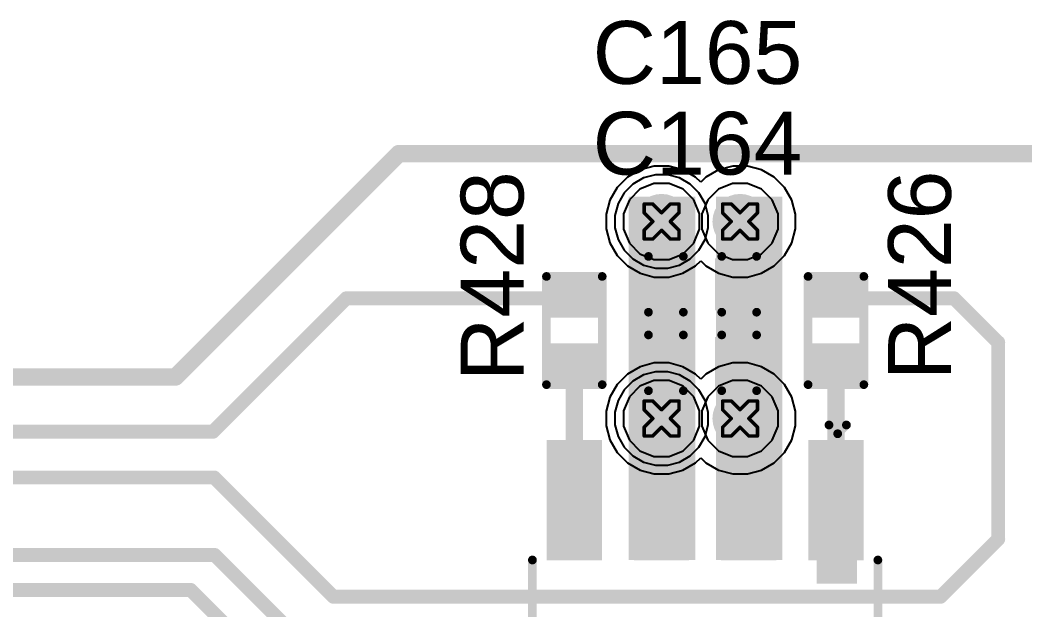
# Model space of a CAD drawing. Header units: inches. Extents: x 0 to 5379, y 0 to 5429.
# Drawn here: x 268.26 to 282.89, y 128.61 to 137.2 of the extents above; entities that cross this region are included whole.
import ezdxf

# ---------------------------------------------------------------- set-up
doc = ezdxf.new("R2010")
doc.units = ezdxf.units.IN
for name, color, linetype in [('Bottom Layer', 5, 'Continuous'), ('Bottom Solder', 6, 'Continuous'), ('Drill Drawing', 1, 'Continuous'), ('GND01', 16, 'Continuous'), ('GND02', 76, 'Continuous'), ('PWR', 156, 'Continuous'), ('SIG 01', 90, 'Continuous'), ('Top Layer', 1, 'Continuous'), ('Top Overlay', 2, 'Continuous'), ('Top Paste', 8, 'Continuous'), ('Top Solder', 216, 'Continuous'), ('Via Holes', 16, 'Continuous')]:
    doc.layers.add(name, color=color, linetype=linetype)
doc.styles.add('Arial', font='', dxfattribs={"height": 0.2})
doc.styles.get('Arial').set_extended_font_data('Arial')

# ---------------------------------------------------------------- blocks, each defined once
blk = doc.blocks.new('SOIC_8_0_154___3_90___W______140')
at = {"layer": 'Top Layer'}
for points in [[(-3.475, 1.605), (-3.475, 2.205), (-1.925, 2.205), (-1.925, 1.605)], [(1.925, 1.605), (1.925, 2.205), (3.475, 2.205), (3.475, 1.605)], [(-3.475, 0.335), (-3.475, 0.935), (-1.925, 0.935), (-1.925, 0.335)], [(1.925, 0.335), (1.925, 0.935), (3.475, 0.935), (3.475, 0.335)], [(-3.475, -0.935), (-3.475, -0.335), (-1.925, -0.335), (-1.925, -0.935)], [(1.925, -0.935), (1.925, -0.335), (3.475, -0.335), (3.475, -0.935)], [(-3.475, -2.205), (-3.475, -1.605), (-1.925, -1.605), (-1.925, -2.205)], [(1.925, -2.205), (1.925, -1.605), (3.475, -1.605), (3.475, -2.205)]]:
    blk.add_hatch(color=1, dxfattribs=at).paths.add_polyline_path(points)
at = {"layer": 'Top Overlay'}
blk.add_hatch(color=2, dxfattribs=at).paths.add_polyline_path([(-1.839, 1.626), (-1.483, 1.626), (-1.483, 2.21), (-1.839, 2.21)])
at = {"layer": 'Top Paste'}
for points in [[(-3.475, 1.605), (-3.475, 2.205), (-1.925, 2.205), (-1.925, 1.605)], [(1.925, 1.605), (1.925, 2.205), (3.475, 2.205), (3.475, 1.605)], [(-3.475, 0.335), (-3.475, 0.935), (-1.925, 0.935), (-1.925, 0.335)], [(1.925, 0.335), (1.925, 0.935), (3.475, 0.935), (3.475, 0.335)], [(-3.475, -0.935), (-3.475, -0.335), (-1.925, -0.335), (-1.925, -0.935)], [(1.925, -0.935), (1.925, -0.335), (3.475, -0.335), (3.475, -0.935)], [(-3.475, -2.205), (-3.475, -1.605), (-1.925, -1.605), (-1.925, -2.205)], [(1.925, -2.205), (1.925, -1.605), (3.475, -1.605), (3.475, -2.205)]]:
    blk.add_hatch(color=8, dxfattribs=at).paths.add_polyline_path(points)
at = {"layer": 'Top Solder'}
for points in [[(-3.577, 1.503), (-3.577, 2.307), (-1.823, 2.307), (-1.823, 1.503)], [(1.823, 1.503), (1.823, 2.307), (3.577, 2.307), (3.577, 1.503)], [(-3.577, 0.233), (-3.577, 1.037), (-1.823, 1.037), (-1.823, 0.233)], [(1.823, 0.233), (1.823, 1.037), (3.577, 1.037), (3.577, 0.233)], [(-3.577, -1.037), (-3.577, -0.233), (-1.823, -0.233), (-1.823, -1.037)], [(1.823, -1.037), (1.823, -0.233), (3.577, -0.233), (3.577, -1.037)], [(-3.577, -2.307), (-3.577, -1.503), (-1.823, -1.503), (-1.823, -2.307)], [(1.823, -2.307), (1.823, -1.503), (3.577, -1.503), (3.577, -2.307)]]:
    blk.add_hatch(color=216, dxfattribs=at).paths.add_polyline_path(points)
at = {"layer": 'Top Overlay'}
for points in [[(1.803, 2.515, 0.127, 0.127, 0), (-1.829, 2.515, 0.127, 0.127, 0)], [(-3.667, 1.93, 0.127, 0.127, 0), (-3.794, 2.057, 0.127, 0.127, 0)], [(-3.794, 1.803, 0.127, 0.127, 0), (-3.794, 2.057, 0.127, 0.127, 0)], [(-3.794, 1.803, 0.127, 0.127, 0), (-3.667, 1.93, 0.127, 0.127, 0)], [(1.803, -2.515, 0.127, 0.127, 0), (-1.829, -2.515, 0.127, 0.127, 0)]]:
    blk.add_lwpolyline(points, format="xyseb", dxfattribs=at)
for points in [[(-1.861, 2.515, 0.0635, 0.0635, 1), (-1.797, 2.515, 0.0635, 0.0635, 1)], [(1.772, 2.515, 0.0635, 0.0635, 1), (1.835, 2.515, 0.0635, 0.0635, 1)], [(-3.826, 2.057, 0.0635, 0.0635, 1), (-3.762, 2.057, 0.0635, 0.0635, 1)], [(-3.826, 2.057, 0.0635, 0.0635, 1), (-3.762, 2.057, 0.0635, 0.0635, 1)], [(-3.699, 1.93, 0.0635, 0.0635, 1), (-3.635, 1.93, 0.0635, 0.0635, 1)], [(-3.699, 1.93, 0.0635, 0.0635, 1), (-3.635, 1.93, 0.0635, 0.0635, 1)], [(-3.826, 1.803, 0.0635, 0.0635, 1), (-3.762, 1.803, 0.0635, 0.0635, 1)], [(-3.826, 1.803, 0.0635, 0.0635, 1), (-3.762, 1.803, 0.0635, 0.0635, 1)], [(-1.861, -2.515, 0.0635, 0.0635, 1), (-1.797, -2.515, 0.0635, 0.0635, 1)], [(1.772, -2.515, 0.0635, 0.0635, 1), (1.835, -2.515, 0.0635, 0.0635, 1)]]:
    blk.add_lwpolyline(points, format="xyseb", close=True, dxfattribs=at)
blk = doc.blocks.new('R___0402_343')
at = {"layer": 'Top Layer'}
for points in [[(-0.699, -0.318), (-0.699, 0.317), (-0.241, 0.317), (-0.241, -0.318)], [(0.241, -0.318), (0.241, 0.317), (0.699, 0.317), (0.699, -0.318)]]:
    blk.add_hatch(color=1, dxfattribs=at).paths.add_polyline_path(points)
at = {"layer": 'Top Paste'}
for points in [[(-0.699, -0.318), (-0.699, 0.317), (-0.241, 0.317), (-0.241, -0.318)], [(0.241, -0.318), (0.241, 0.317), (0.699, 0.317), (0.699, -0.318)]]:
    blk.add_hatch(color=8, dxfattribs=at).paths.add_polyline_path(points)
at = {"layer": 'Top Solder'}
for points in [[(-0.754, -0.373), (-0.754, 0.373), (-0.186, 0.373), (-0.186, -0.373)], [(0.186, -0.373), (0.186, 0.373), (0.754, 0.373), (0.754, -0.373)]]:
    blk.add_hatch(color=216, dxfattribs=at).paths.add_polyline_path(points)
at = {"layer": 'Top Overlay'}
for points in [[(0.787, 0.406, 0.127, 0.127, 0), (-0.787, 0.406, 0.127, 0.127, 0)], [(-0.787, -0.406, 0.127, 0.127, 0), (-0.787, 0.406, 0.127, 0.127, 0)], [(0.787, -0.406, 0.127, 0.127, 0), (0.787, 0.406, 0.127, 0.127, 0)], [(0.787, -0.406, 0.127, 0.127, 0), (-0.787, -0.406, 0.127, 0.127, 0)], [(0.813, -0.432, 0.00323, 0.00323, 0), (-0.813, -0.432, 0.00323, 0.00323, 0)]]:
    blk.add_lwpolyline(points, format="xyseb", dxfattribs=at)
for points in [[(-0.819, 0.406, 0.0635, 0.0635, 1), (-0.756, 0.406, 0.0635, 0.0635, 1)], [(-0.819, 0.406, 0.0635, 0.0635, 1), (-0.756, 0.406, 0.0635, 0.0635, 1)], [(0.756, 0.406, 0.0635, 0.0635, 1), (0.819, 0.406, 0.0635, 0.0635, 1)], [(0.756, 0.406, 0.0635, 0.0635, 1), (0.819, 0.406, 0.0635, 0.0635, 1)], [(-0.819, -0.406, 0.0635, 0.0635, 1), (-0.756, -0.406, 0.0635, 0.0635, 1)], [(-0.819, -0.406, 0.0635, 0.0635, 1), (-0.756, -0.406, 0.0635, 0.0635, 1)], [(-0.814, -0.432, 0.00161, 0.00161, 1), (-0.812, -0.432, 0.00161, 0.00161, 1)], [(0.756, -0.406, 0.0635, 0.0635, 1), (0.819, -0.406, 0.0635, 0.0635, 1)], [(0.756, -0.406, 0.0635, 0.0635, 1), (0.819, -0.406, 0.0635, 0.0635, 1)], [(0.812, -0.432, 0.00161, 0.00161, 1), (0.814, -0.432, 0.00161, 0.00161, 1)]]:
    blk.add_lwpolyline(points, format="xyseb", close=True, dxfattribs=at)
blk = doc.blocks.new('R___0402_345')
at = {"layer": 'Top Layer'}
for points in [[(-0.699, -0.318), (-0.699, 0.317), (-0.241, 0.317), (-0.241, -0.318)], [(0.241, -0.318), (0.241, 0.317), (0.699, 0.317), (0.699, -0.318)]]:
    blk.add_hatch(color=1, dxfattribs=at).paths.add_polyline_path(points)
at = {"layer": 'Top Paste'}
for points in [[(-0.699, -0.318), (-0.699, 0.317), (-0.241, 0.317), (-0.241, -0.318)], [(0.241, -0.318), (0.241, 0.317), (0.699, 0.317), (0.699, -0.318)]]:
    blk.add_hatch(color=8, dxfattribs=at).paths.add_polyline_path(points)
at = {"layer": 'Top Solder'}
for points in [[(-0.754, -0.373), (-0.754, 0.373), (-0.186, 0.373), (-0.186, -0.373)], [(0.186, -0.373), (0.186, 0.373), (0.754, 0.373), (0.754, -0.373)]]:
    blk.add_hatch(color=216, dxfattribs=at).paths.add_polyline_path(points)
at = {"layer": 'Top Overlay'}
for points in [[(0.787, 0.406, 0.127, 0.127, 0), (-0.787, 0.406, 0.127, 0.127, 0)], [(-0.787, -0.406, 0.127, 0.127, 0), (-0.787, 0.406, 0.127, 0.127, 0)], [(0.787, -0.406, 0.127, 0.127, 0), (0.787, 0.406, 0.127, 0.127, 0)], [(0.787, -0.406, 0.127, 0.127, 0), (-0.787, -0.406, 0.127, 0.127, 0)], [(0.813, -0.432, 0.00323, 0.00323, 0), (-0.813, -0.432, 0.00323, 0.00323, 0)]]:
    blk.add_lwpolyline(points, format="xyseb", dxfattribs=at)
for points in [[(-0.819, 0.406, 0.0635, 0.0635, 1), (-0.756, 0.406, 0.0635, 0.0635, 1)], [(-0.819, 0.406, 0.0635, 0.0635, 1), (-0.756, 0.406, 0.0635, 0.0635, 1)], [(0.756, 0.406, 0.0635, 0.0635, 1), (0.819, 0.406, 0.0635, 0.0635, 1)], [(0.756, 0.406, 0.0635, 0.0635, 1), (0.819, 0.406, 0.0635, 0.0635, 1)], [(-0.819, -0.406, 0.0635, 0.0635, 1), (-0.756, -0.406, 0.0635, 0.0635, 1)], [(-0.819, -0.406, 0.0635, 0.0635, 1), (-0.756, -0.406, 0.0635, 0.0635, 1)], [(-0.814, -0.432, 0.00161, 0.00161, 1), (-0.812, -0.432, 0.00161, 0.00161, 1)], [(0.756, -0.406, 0.0635, 0.0635, 1), (0.819, -0.406, 0.0635, 0.0635, 1)], [(0.756, -0.406, 0.0635, 0.0635, 1), (0.819, -0.406, 0.0635, 0.0635, 1)], [(0.812, -0.432, 0.00161, 0.00161, 1), (0.814, -0.432, 0.00161, 0.00161, 1)]]:
    blk.add_lwpolyline(points, format="xyseb", close=True, dxfattribs=at)
blk = doc.blocks.new('C___0402_962')
at = {"layer": 'Top Layer'}
for points in [[(-0.699, -0.318), (-0.699, 0.318), (-0.241, 0.318), (-0.241, -0.318)], [(0.241, -0.318), (0.241, 0.318), (0.699, 0.318), (0.699, -0.318)]]:
    blk.add_hatch(color=1, dxfattribs=at).paths.add_polyline_path(points)
at = {"layer": 'Top Paste'}
for points in [[(-0.699, -0.318), (-0.699, 0.318), (-0.241, 0.318), (-0.241, -0.318)], [(0.241, -0.318), (0.241, 0.318), (0.699, 0.318), (0.699, -0.318)]]:
    blk.add_hatch(color=8, dxfattribs=at).paths.add_polyline_path(points)
at = {"layer": 'Top Solder'}
for points in [[(-0.758, -0.377), (-0.758, 0.377), (-0.181, 0.377), (-0.181, -0.377)], [(0.181, -0.377), (0.181, 0.377), (0.758, 0.377), (0.758, -0.377)]]:
    blk.add_hatch(color=216, dxfattribs=at).paths.add_polyline_path(points)
at = {"layer": 'Top Overlay'}
for points in [[(-0.787, 0.406, 0.127, 0.127, 0), (-0.787, -0.406, 0.127, 0.127, 0)], [(-0.279, 0.406, 0.127, 0.127, 0), (-0.787, 0.406, 0.127, 0.127, 0)], [(0.787, 0.406, 0.127, 0.127, 0), (0.279, 0.406, 0.127, 0.127, 0)], [(0.787, 0.406, 0.127, 0.127, 0), (0.787, -0.406, 0.127, 0.127, 0)], [(-0.279, -0.406, 0.127, 0.127, 0), (-0.787, -0.406, 0.127, 0.127, 0)], [(0.787, -0.406, 0.127, 0.127, 0), (0.279, -0.406, 0.127, 0.127, 0)]]:
    blk.add_lwpolyline(points, format="xyseb", dxfattribs=at)
for points in [[(-0.819, 0.406, 0.0635, 0.0635, 1), (-0.756, 0.406, 0.0635, 0.0635, 1)], [(-0.819, 0.406, 0.0635, 0.0635, 1), (-0.756, 0.406, 0.0635, 0.0635, 1)], [(-0.311, 0.406, 0.0635, 0.0635, 1), (-0.248, 0.406, 0.0635, 0.0635, 1)], [(0.248, 0.406, 0.0635, 0.0635, 1), (0.311, 0.406, 0.0635, 0.0635, 1)], [(0.756, 0.406, 0.0635, 0.0635, 1), (0.819, 0.406, 0.0635, 0.0635, 1)], [(0.756, 0.406, 0.0635, 0.0635, 1), (0.819, 0.406, 0.0635, 0.0635, 1)], [(-0.819, -0.406, 0.0635, 0.0635, 1), (-0.756, -0.406, 0.0635, 0.0635, 1)], [(-0.819, -0.406, 0.0635, 0.0635, 1), (-0.756, -0.406, 0.0635, 0.0635, 1)], [(-0.311, -0.406, 0.0635, 0.0635, 1), (-0.248, -0.406, 0.0635, 0.0635, 1)], [(0.248, -0.406, 0.0635, 0.0635, 1), (0.311, -0.406, 0.0635, 0.0635, 1)], [(0.756, -0.406, 0.0635, 0.0635, 1), (0.819, -0.406, 0.0635, 0.0635, 1)], [(0.756, -0.406, 0.0635, 0.0635, 1), (0.819, -0.406, 0.0635, 0.0635, 1)]]:
    blk.add_lwpolyline(points, format="xyseb", close=True, dxfattribs=at)
blk = doc.blocks.new('C___0402_963')
at = {"layer": 'Top Layer'}
for points in [[(-0.699, -0.318), (-0.699, 0.318), (-0.241, 0.318), (-0.241, -0.318)], [(0.241, -0.318), (0.241, 0.318), (0.699, 0.318), (0.699, -0.318)]]:
    blk.add_hatch(color=1, dxfattribs=at).paths.add_polyline_path(points)
at = {"layer": 'Top Paste'}
for points in [[(-0.699, -0.318), (-0.699, 0.318), (-0.241, 0.318), (-0.241, -0.318)], [(0.241, -0.318), (0.241, 0.318), (0.699, 0.318), (0.699, -0.318)]]:
    blk.add_hatch(color=8, dxfattribs=at).paths.add_polyline_path(points)
at = {"layer": 'Top Solder'}
for points in [[(-0.758, -0.377), (-0.758, 0.377), (-0.181, 0.377), (-0.181, -0.377)], [(0.181, -0.377), (0.181, 0.377), (0.758, 0.377), (0.758, -0.377)]]:
    blk.add_hatch(color=216, dxfattribs=at).paths.add_polyline_path(points)
at = {"layer": 'Top Overlay'}
for points in [[(-0.787, 0.406, 0.127, 0.127, 0), (-0.787, -0.406, 0.127, 0.127, 0)], [(-0.279, 0.406, 0.127, 0.127, 0), (-0.787, 0.406, 0.127, 0.127, 0)], [(0.787, 0.406, 0.127, 0.127, 0), (0.279, 0.406, 0.127, 0.127, 0)], [(0.787, 0.406, 0.127, 0.127, 0), (0.787, -0.406, 0.127, 0.127, 0)], [(-0.279, -0.406, 0.127, 0.127, 0), (-0.787, -0.406, 0.127, 0.127, 0)], [(0.787, -0.406, 0.127, 0.127, 0), (0.279, -0.406, 0.127, 0.127, 0)]]:
    blk.add_lwpolyline(points, format="xyseb", dxfattribs=at)
for points in [[(-0.819, 0.406, 0.0635, 0.0635, 1), (-0.756, 0.406, 0.0635, 0.0635, 1)], [(-0.819, 0.406, 0.0635, 0.0635, 1), (-0.756, 0.406, 0.0635, 0.0635, 1)], [(-0.311, 0.406, 0.0635, 0.0635, 1), (-0.248, 0.406, 0.0635, 0.0635, 1)], [(0.248, 0.406, 0.0635, 0.0635, 1), (0.311, 0.406, 0.0635, 0.0635, 1)], [(0.756, 0.406, 0.0635, 0.0635, 1), (0.819, 0.406, 0.0635, 0.0635, 1)], [(0.756, 0.406, 0.0635, 0.0635, 1), (0.819, 0.406, 0.0635, 0.0635, 1)], [(-0.819, -0.406, 0.0635, 0.0635, 1), (-0.756, -0.406, 0.0635, 0.0635, 1)], [(-0.819, -0.406, 0.0635, 0.0635, 1), (-0.756, -0.406, 0.0635, 0.0635, 1)], [(-0.311, -0.406, 0.0635, 0.0635, 1), (-0.248, -0.406, 0.0635, 0.0635, 1)], [(0.248, -0.406, 0.0635, 0.0635, 1), (0.311, -0.406, 0.0635, 0.0635, 1)], [(0.756, -0.406, 0.0635, 0.0635, 1), (0.819, -0.406, 0.0635, 0.0635, 1)], [(0.756, -0.406, 0.0635, 0.0635, 1), (0.819, -0.406, 0.0635, 0.0635, 1)]]:
    blk.add_lwpolyline(points, format="xyseb", close=True, dxfattribs=at)

msp = doc.modelspace()

# ---------------------------------------------------------------- hatches: boundary and pattern name
at = {"layer": 'Bottom Layer'}
h = msp.add_hatch(color=5, dxfattribs=at)
edge = h.paths.add_edge_path()
edge.add_arc((277.602, 134.267), 0.3, 0, 360)
h = msp.add_hatch(color=5, dxfattribs=at)
edge = h.paths.add_edge_path()
edge.add_arc((278.745, 134.267), 0.3, 0, 360)
h = msp.add_hatch(color=5, dxfattribs=at)
edge = h.paths.add_edge_path()
edge.add_arc((277.602, 131.4), 0.3, 0, 360)
h = msp.add_hatch(color=5, dxfattribs=at)
edge = h.paths.add_edge_path()
edge.add_arc((278.745, 131.4), 0.3, 0, 360)
at = {"layer": 'Bottom Solder'}
h = msp.add_hatch(color=6, dxfattribs=at)
edge = h.paths.add_edge_path()
edge.add_arc((277.602, 134.267), 0.402, 0, 360)
h = msp.add_hatch(color=6, dxfattribs=at)
edge = h.paths.add_edge_path()
edge.add_arc((278.745, 134.267), 0.402, 0, 360)
h = msp.add_hatch(color=6, dxfattribs=at)
edge = h.paths.add_edge_path()
edge.add_arc((277.602, 131.4), 0.402, 0, 360)
h = msp.add_hatch(color=6, dxfattribs=at)
edge = h.paths.add_edge_path()
edge.add_arc((278.745, 131.4), 0.402, 0, 360)
at = {"layer": 'GND01'}
h = msp.add_hatch(color=16, dxfattribs=at)
edge = h.paths.add_edge_path()
edge.add_arc((277.602, 134.267), 0.3, 0, 360)
h = msp.add_hatch(color=16, dxfattribs=at)
edge = h.paths.add_edge_path()
edge.add_arc((278.745, 134.267), 0.3, 0, 360)
h = msp.add_hatch(color=16, dxfattribs=at)
edge = h.paths.add_edge_path()
edge.add_arc((277.602, 131.4), 0.3, 0, 360)
h = msp.add_hatch(color=16, dxfattribs=at)
edge = h.paths.add_edge_path()
edge.add_arc((278.745, 131.4), 0.3, 0, 360)
at = {"layer": 'GND02'}
h = msp.add_hatch(color=76, dxfattribs=at)
edge = h.paths.add_edge_path()
edge.add_arc((277.602, 134.267), 0.3, 0, 360)
h = msp.add_hatch(color=76, dxfattribs=at)
edge = h.paths.add_edge_path()
edge.add_arc((278.745, 134.267), 0.3, 0, 360)
h = msp.add_hatch(color=76, dxfattribs=at)
edge = h.paths.add_edge_path()
edge.add_arc((277.602, 131.4), 0.3, 0, 360)
h = msp.add_hatch(color=76, dxfattribs=at)
edge = h.paths.add_edge_path()
edge.add_arc((278.745, 131.4), 0.3, 0, 360)
at = {"layer": 'PWR'}
h = msp.add_hatch(color=156, dxfattribs=at)
edge = h.paths.add_edge_path()
edge.add_arc((277.602, 134.267), 0.3, 0, 360)
h = msp.add_hatch(color=156, dxfattribs=at)
edge = h.paths.add_edge_path()
edge.add_arc((278.745, 134.267), 0.3, 0, 360)
h = msp.add_hatch(color=156, dxfattribs=at)
edge = h.paths.add_edge_path()
edge.add_arc((277.602, 131.4), 0.3, 0, 360)
h = msp.add_hatch(color=156, dxfattribs=at)
edge = h.paths.add_edge_path()
edge.add_arc((278.745, 131.4), 0.3, 0, 360)
at = {"layer": 'SIG 01'}
h = msp.add_hatch(color=90, dxfattribs=at)
edge = h.paths.add_edge_path()
edge.add_arc((277.602, 134.267), 0.3, 0, 360)
h = msp.add_hatch(color=90, dxfattribs=at)
edge = h.paths.add_edge_path()
edge.add_arc((278.745, 134.267), 0.3, 0, 360)
h = msp.add_hatch(color=90, dxfattribs=at)
edge = h.paths.add_edge_path()
edge.add_arc((277.602, 131.4), 0.3, 0, 360)
h = msp.add_hatch(color=90, dxfattribs=at)
edge = h.paths.add_edge_path()
edge.add_arc((278.745, 131.4), 0.3, 0, 360)
at = {"layer": 'Top Layer'}
for points in [[(278.093, 129.338), (278.093, 134.628), (277.124, 134.628), (277.124, 129.338)], [(279.363, 129.338), (279.363, 134.628), (278.394, 134.628), (278.394, 129.338)]]:
    msp.add_hatch(color=1, dxfattribs=at).paths.add_polyline_path(points)
h = msp.add_hatch(color=1, dxfattribs=at)
edge = h.paths.add_edge_path()
edge.add_arc((277.602, 134.267), 0.3, 0, 360)
h = msp.add_hatch(color=1, dxfattribs=at)
edge = h.paths.add_edge_path()
edge.add_arc((278.745, 134.267), 0.3, 0, 360)
h = msp.add_hatch(color=1, dxfattribs=at)
edge = h.paths.add_edge_path()
edge.add_arc((277.602, 131.4), 0.3, 0, 360)
h = msp.add_hatch(color=1, dxfattribs=at)
edge = h.paths.add_edge_path()
edge.add_arc((278.745, 131.4), 0.3, 0, 360)
at = {"layer": 'Top Solder'}
h = msp.add_hatch(color=216, dxfattribs=at)
edge = h.paths.add_edge_path()
edge.add_arc((277.602, 134.267), 0.402, 0, 360)
h = msp.add_hatch(color=216, dxfattribs=at)
edge = h.paths.add_edge_path()
edge.add_arc((278.745, 134.267), 0.402, 0, 360)
h = msp.add_hatch(color=216, dxfattribs=at)
edge = h.paths.add_edge_path()
edge.add_arc((277.602, 131.4), 0.402, 0, 360)
h = msp.add_hatch(color=216, dxfattribs=at)
edge = h.paths.add_edge_path()
edge.add_arc((278.745, 131.4), 0.402, 0, 360)
at = {"layer": 'Via Holes'}
h = msp.add_hatch(color=7, dxfattribs=at)
edge = h.paths.add_edge_path()
edge.add_arc((277.602, 134.267), 0.15, 0, 360)
h = msp.add_hatch(color=7, dxfattribs=at)
edge = h.paths.add_edge_path()
edge.add_arc((278.745, 134.267), 0.15, 0, 360)
h = msp.add_hatch(color=7, dxfattribs=at)
edge = h.paths.add_edge_path()
edge.add_arc((277.602, 131.4), 0.15, 0, 360)
h = msp.add_hatch(color=7, dxfattribs=at)
edge = h.paths.add_edge_path()
edge.add_arc((278.745, 131.4), 0.15, 0, 360)

# ---------------------------------------------------------------- linework, layer by layer
at = {"layer": 'Bottom Layer'}
for p, q in [((277.496, 135.075), (277.29, 135.02)), ((277.709, 135.075), (277.496, 135.075)), ((277.914, 135.02), (277.709, 135.075)), ((278.639, 135.075), (278.433, 135.02)), ((278.852, 135.075), (278.639, 135.075)), ((279.057, 135.02), (278.852, 135.075)), ((277.106, 134.913), (276.956, 134.763)), ((277.29, 135.02), (277.106, 134.913)), ((278.098, 134.913), (277.914, 135.02)), ((278.174, 134.838), (278.098, 134.913)), ((278.249, 134.913), (278.174, 134.838)), ((278.433, 135.02), (278.249, 134.913)), ((279.241, 134.913), (279.057, 135.02)), ((279.392, 134.763), (279.241, 134.913)), ((276.956, 134.763), (276.849, 134.579)), ((279.498, 134.579), (279.392, 134.763)), ((276.849, 134.579), (276.794, 134.373)), ((279.553, 134.373), (279.498, 134.579)), ((276.794, 134.373), (276.794, 134.16)), ((279.553, 134.16), (279.553, 134.373)), ((276.794, 134.16), (276.849, 133.955)), ((279.498, 133.955), (279.553, 134.16)), ((276.849, 133.955), (276.956, 133.771)), ((279.392, 133.771), (279.498, 133.955)), ((276.956, 133.771), (277.106, 133.62)), ((279.241, 133.62), (279.392, 133.771)), ((277.106, 133.62), (277.29, 133.514)), ((277.914, 133.514), (278.098, 133.62)), ((278.098, 133.62), (278.174, 133.696)), ((278.174, 133.696), (278.249, 133.62)), ((278.249, 133.62), (278.433, 133.514)), ((279.057, 133.514), (279.241, 133.62)), ((277.29, 133.514), (277.496, 133.459)), ((277.496, 133.459), (277.709, 133.459)), ((277.709, 133.459), (277.914, 133.514)), ((278.433, 133.514), (278.639, 133.459)), ((278.639, 133.459), (278.852, 133.459)), ((278.852, 133.459), (279.057, 133.514)), ((277.29, 132.153), (277.106, 132.047)), ((277.496, 132.208), (277.29, 132.153)), ((277.709, 132.208), (277.496, 132.208)), ((277.914, 132.153), (277.709, 132.208)), ((278.098, 132.047), (277.914, 132.153)), ((278.433, 132.153), (278.249, 132.047)), ((278.639, 132.208), (278.433, 132.153)), ((278.852, 132.208), (278.639, 132.208)), ((279.057, 132.153), (278.852, 132.208)), ((279.241, 132.047), (279.057, 132.153)), ((277.106, 132.047), (276.956, 131.896)), ((278.174, 131.971), (278.098, 132.047)), ((278.249, 132.047), (278.174, 131.971)), ((279.392, 131.896), (279.241, 132.047)), ((276.956, 131.896), (276.849, 131.712)), ((279.498, 131.712), (279.392, 131.896)), ((276.849, 131.712), (276.794, 131.506)), ((279.553, 131.506), (279.498, 131.712)), ((276.794, 131.506), (276.794, 131.294)), ((279.553, 131.294), (279.553, 131.506)), ((276.794, 131.294), (276.849, 131.088)), ((279.498, 131.088), (279.553, 131.294)), ((276.849, 131.088), (276.956, 130.904)), ((279.392, 130.904), (279.498, 131.088)), ((276.956, 130.904), (277.106, 130.753)), ((278.098, 130.753), (278.174, 130.829)), ((278.174, 130.829), (278.249, 130.753)), ((279.241, 130.753), (279.392, 130.904)), ((277.106, 130.753), (277.29, 130.647)), ((277.914, 130.647), (278.098, 130.753)), ((278.249, 130.753), (278.433, 130.647)), ((279.057, 130.647), (279.241, 130.753)), ((277.29, 130.647), (277.496, 130.592)), ((277.496, 130.592), (277.709, 130.592)), ((277.709, 130.592), (277.914, 130.647)), ((278.433, 130.647), (278.639, 130.592)), ((278.639, 130.592), (278.852, 130.592)), ((278.852, 130.592), (279.057, 130.647))]:
    msp.add_line(p, q, dxfattribs=at)
at = {"layer": 'Drill Drawing'}
for points in [[(277.348, 134.394, 0.0508, 0.0508, 0), (277.348, 134.521, 0.0508, 0.0508, 0)], [(277.348, 134.521, 0.0508, 0.0508, 0), (277.475, 134.521, 0.0508, 0.0508, 0)], [(277.475, 134.521, 0.0508, 0.0508, 0), (277.602, 134.394, 0.0508, 0.0508, 0)], [(277.602, 134.394, 0.0508, 0.0508, 0), (277.729, 134.521, 0.0508, 0.0508, 0)], [(277.729, 134.521, 0.0508, 0.0508, 0), (277.856, 134.521, 0.0508, 0.0508, 0)], [(277.856, 134.394, 0.0508, 0.0508, 0), (277.856, 134.521, 0.0508, 0.0508, 0)], [(278.491, 134.394, 0.0508, 0.0508, 0), (278.491, 134.521, 0.0508, 0.0508, 0)], [(278.491, 134.521, 0.0508, 0.0508, 0), (278.618, 134.521, 0.0508, 0.0508, 0)], [(278.618, 134.521, 0.0508, 0.0508, 0), (278.745, 134.394, 0.0508, 0.0508, 0)], [(278.745, 134.394, 0.0508, 0.0508, 0), (278.872, 134.521, 0.0508, 0.0508, 0)], [(278.872, 134.521, 0.0508, 0.0508, 0), (278.999, 134.521, 0.0508, 0.0508, 0)], [(278.999, 134.394, 0.0508, 0.0508, 0), (278.999, 134.521, 0.0508, 0.0508, 0)], [(277.348, 134.394, 0.0508, 0.0508, 0), (277.475, 134.267, 0.0508, 0.0508, 0)], [(277.729, 134.267, 0.0508, 0.0508, 0), (277.856, 134.394, 0.0508, 0.0508, 0)], [(278.491, 134.394, 0.0508, 0.0508, 0), (278.618, 134.267, 0.0508, 0.0508, 0)], [(278.872, 134.267, 0.0508, 0.0508, 0), (278.999, 134.394, 0.0508, 0.0508, 0)], [(277.348, 134.14, 0.0508, 0.0508, 0), (277.475, 134.267, 0.0508, 0.0508, 0)], [(277.729, 134.267, 0.0508, 0.0508, 0), (277.856, 134.14, 0.0508, 0.0508, 0)], [(278.491, 134.14, 0.0508, 0.0508, 0), (278.618, 134.267, 0.0508, 0.0508, 0)], [(278.872, 134.267, 0.0508, 0.0508, 0), (278.999, 134.14, 0.0508, 0.0508, 0)], [(277.348, 134.013, 0.0508, 0.0508, 0), (277.348, 134.14, 0.0508, 0.0508, 0)], [(277.348, 134.013, 0.0508, 0.0508, 0), (277.475, 134.013, 0.0508, 0.0508, 0)], [(277.475, 134.013, 0.0508, 0.0508, 0), (277.602, 134.14, 0.0508, 0.0508, 0)], [(277.602, 134.14, 0.0508, 0.0508, 0), (277.729, 134.013, 0.0508, 0.0508, 0)], [(277.729, 134.013, 0.0508, 0.0508, 0), (277.856, 134.013, 0.0508, 0.0508, 0)], [(277.856, 134.013, 0.0508, 0.0508, 0), (277.856, 134.14, 0.0508, 0.0508, 0)], [(278.491, 134.013, 0.0508, 0.0508, 0), (278.491, 134.14, 0.0508, 0.0508, 0)], [(278.491, 134.013, 0.0508, 0.0508, 0), (278.618, 134.013, 0.0508, 0.0508, 0)], [(278.618, 134.013, 0.0508, 0.0508, 0), (278.745, 134.14, 0.0508, 0.0508, 0)], [(278.745, 134.14, 0.0508, 0.0508, 0), (278.872, 134.013, 0.0508, 0.0508, 0)], [(278.872, 134.013, 0.0508, 0.0508, 0), (278.999, 134.013, 0.0508, 0.0508, 0)], [(278.999, 134.013, 0.0508, 0.0508, 0), (278.999, 134.14, 0.0508, 0.0508, 0)], [(277.348, 131.527, 0.0508, 0.0508, 0), (277.348, 131.654, 0.0508, 0.0508, 0)], [(277.348, 131.654, 0.0508, 0.0508, 0), (277.475, 131.654, 0.0508, 0.0508, 0)], [(277.348, 131.527, 0.0508, 0.0508, 0), (277.475, 131.4, 0.0508, 0.0508, 0)], [(277.475, 131.654, 0.0508, 0.0508, 0), (277.602, 131.527, 0.0508, 0.0508, 0)], [(277.602, 131.527, 0.0508, 0.0508, 0), (277.729, 131.654, 0.0508, 0.0508, 0)], [(277.729, 131.654, 0.0508, 0.0508, 0), (277.856, 131.654, 0.0508, 0.0508, 0)], [(277.729, 131.4, 0.0508, 0.0508, 0), (277.856, 131.527, 0.0508, 0.0508, 0)], [(277.856, 131.527, 0.0508, 0.0508, 0), (277.856, 131.654, 0.0508, 0.0508, 0)], [(278.491, 131.527, 0.0508, 0.0508, 0), (278.491, 131.654, 0.0508, 0.0508, 0)], [(278.491, 131.654, 0.0508, 0.0508, 0), (278.618, 131.654, 0.0508, 0.0508, 0)], [(278.491, 131.527, 0.0508, 0.0508, 0), (278.618, 131.4, 0.0508, 0.0508, 0)], [(278.618, 131.654, 0.0508, 0.0508, 0), (278.745, 131.527, 0.0508, 0.0508, 0)], [(278.745, 131.527, 0.0508, 0.0508, 0), (278.872, 131.654, 0.0508, 0.0508, 0)], [(278.872, 131.654, 0.0508, 0.0508, 0), (278.999, 131.654, 0.0508, 0.0508, 0)], [(278.872, 131.4, 0.0508, 0.0508, 0), (278.999, 131.527, 0.0508, 0.0508, 0)], [(278.999, 131.527, 0.0508, 0.0508, 0), (278.999, 131.654, 0.0508, 0.0508, 0)], [(277.348, 131.273, 0.0508, 0.0508, 0), (277.475, 131.4, 0.0508, 0.0508, 0)], [(277.729, 131.4, 0.0508, 0.0508, 0), (277.856, 131.273, 0.0508, 0.0508, 0)], [(278.491, 131.273, 0.0508, 0.0508, 0), (278.618, 131.4, 0.0508, 0.0508, 0)], [(278.872, 131.4, 0.0508, 0.0508, 0), (278.999, 131.273, 0.0508, 0.0508, 0)], [(277.348, 131.146, 0.0508, 0.0508, 0), (277.348, 131.273, 0.0508, 0.0508, 0)], [(277.475, 131.146, 0.0508, 0.0508, 0), (277.602, 131.273, 0.0508, 0.0508, 0)], [(277.602, 131.273, 0.0508, 0.0508, 0), (277.729, 131.146, 0.0508, 0.0508, 0)], [(277.856, 131.146, 0.0508, 0.0508, 0), (277.856, 131.273, 0.0508, 0.0508, 0)], [(278.491, 131.146, 0.0508, 0.0508, 0), (278.491, 131.273, 0.0508, 0.0508, 0)], [(278.618, 131.146, 0.0508, 0.0508, 0), (278.745, 131.273, 0.0508, 0.0508, 0)], [(278.745, 131.273, 0.0508, 0.0508, 0), (278.872, 131.146, 0.0508, 0.0508, 0)], [(278.999, 131.146, 0.0508, 0.0508, 0), (278.999, 131.273, 0.0508, 0.0508, 0)], [(277.348, 131.146, 0.0508, 0.0508, 0), (277.475, 131.146, 0.0508, 0.0508, 0)], [(277.729, 131.146, 0.0508, 0.0508, 0), (277.856, 131.146, 0.0508, 0.0508, 0)], [(278.491, 131.146, 0.0508, 0.0508, 0), (278.618, 131.146, 0.0508, 0.0508, 0)], [(278.872, 131.146, 0.0508, 0.0508, 0), (278.999, 131.146, 0.0508, 0.0508, 0)]]:
    msp.add_lwpolyline(points, format="xyseb", dxfattribs=at)
for points in [[(277.336, 134.521, 0.0254, 0.0254, 1), (277.361, 134.521, 0.0254, 0.0254, 1)], [(277.336, 134.521, 0.0254, 0.0254, 1), (277.361, 134.521, 0.0254, 0.0254, 1)], [(277.463, 134.521, 0.0254, 0.0254, 1), (277.488, 134.521, 0.0254, 0.0254, 1)], [(277.463, 134.521, 0.0254, 0.0254, 1), (277.488, 134.521, 0.0254, 0.0254, 1)], [(277.717, 134.521, 0.0254, 0.0254, 1), (277.742, 134.521, 0.0254, 0.0254, 1)], [(277.717, 134.521, 0.0254, 0.0254, 1), (277.742, 134.521, 0.0254, 0.0254, 1)], [(277.844, 134.521, 0.0254, 0.0254, 1), (277.869, 134.521, 0.0254, 0.0254, 1)], [(277.844, 134.521, 0.0254, 0.0254, 1), (277.869, 134.521, 0.0254, 0.0254, 1)], [(278.479, 134.521, 0.0254, 0.0254, 1), (278.504, 134.521, 0.0254, 0.0254, 1)], [(278.479, 134.521, 0.0254, 0.0254, 1), (278.504, 134.521, 0.0254, 0.0254, 1)], [(278.606, 134.521, 0.0254, 0.0254, 1), (278.631, 134.521, 0.0254, 0.0254, 1)], [(278.606, 134.521, 0.0254, 0.0254, 1), (278.631, 134.521, 0.0254, 0.0254, 1)], [(278.86, 134.521, 0.0254, 0.0254, 1), (278.885, 134.521, 0.0254, 0.0254, 1)], [(278.86, 134.521, 0.0254, 0.0254, 1), (278.885, 134.521, 0.0254, 0.0254, 1)], [(278.987, 134.521, 0.0254, 0.0254, 1), (279.012, 134.521, 0.0254, 0.0254, 1)], [(278.987, 134.521, 0.0254, 0.0254, 1), (279.012, 134.521, 0.0254, 0.0254, 1)], [(277.336, 134.394, 0.0254, 0.0254, 1), (277.361, 134.394, 0.0254, 0.0254, 1)], [(277.336, 134.394, 0.0254, 0.0254, 1), (277.361, 134.394, 0.0254, 0.0254, 1)], [(277.59, 134.394, 0.0254, 0.0254, 1), (277.615, 134.394, 0.0254, 0.0254, 1)], [(277.59, 134.394, 0.0254, 0.0254, 1), (277.615, 134.394, 0.0254, 0.0254, 1)], [(277.844, 134.394, 0.0254, 0.0254, 1), (277.869, 134.394, 0.0254, 0.0254, 1)], [(277.844, 134.394, 0.0254, 0.0254, 1), (277.869, 134.394, 0.0254, 0.0254, 1)], [(278.479, 134.394, 0.0254, 0.0254, 1), (278.504, 134.394, 0.0254, 0.0254, 1)], [(278.479, 134.394, 0.0254, 0.0254, 1), (278.504, 134.394, 0.0254, 0.0254, 1)], [(278.733, 134.394, 0.0254, 0.0254, 1), (278.758, 134.394, 0.0254, 0.0254, 1)], [(278.733, 134.394, 0.0254, 0.0254, 1), (278.758, 134.394, 0.0254, 0.0254, 1)], [(278.987, 134.394, 0.0254, 0.0254, 1), (279.012, 134.394, 0.0254, 0.0254, 1)], [(278.987, 134.394, 0.0254, 0.0254, 1), (279.012, 134.394, 0.0254, 0.0254, 1)], [(277.463, 134.267, 0.0254, 0.0254, 1), (277.488, 134.267, 0.0254, 0.0254, 1)], [(277.463, 134.267, 0.0254, 0.0254, 1), (277.488, 134.267, 0.0254, 0.0254, 1)], [(277.717, 134.267, 0.0254, 0.0254, 1), (277.742, 134.267, 0.0254, 0.0254, 1)], [(277.717, 134.267, 0.0254, 0.0254, 1), (277.742, 134.267, 0.0254, 0.0254, 1)], [(278.606, 134.267, 0.0254, 0.0254, 1), (278.631, 134.267, 0.0254, 0.0254, 1)], [(278.606, 134.267, 0.0254, 0.0254, 1), (278.631, 134.267, 0.0254, 0.0254, 1)], [(278.86, 134.267, 0.0254, 0.0254, 1), (278.885, 134.267, 0.0254, 0.0254, 1)], [(278.86, 134.267, 0.0254, 0.0254, 1), (278.885, 134.267, 0.0254, 0.0254, 1)], [(277.336, 134.14, 0.0254, 0.0254, 1), (277.361, 134.14, 0.0254, 0.0254, 1)], [(277.336, 134.14, 0.0254, 0.0254, 1), (277.361, 134.14, 0.0254, 0.0254, 1)], [(277.336, 134.013, 0.0254, 0.0254, 1), (277.361, 134.013, 0.0254, 0.0254, 1)], [(277.336, 134.013, 0.0254, 0.0254, 1), (277.361, 134.013, 0.0254, 0.0254, 1)], [(277.463, 134.013, 0.0254, 0.0254, 1), (277.488, 134.013, 0.0254, 0.0254, 1)], [(277.463, 134.013, 0.0254, 0.0254, 1), (277.488, 134.013, 0.0254, 0.0254, 1)], [(277.59, 134.14, 0.0254, 0.0254, 1), (277.615, 134.14, 0.0254, 0.0254, 1)], [(277.59, 134.14, 0.0254, 0.0254, 1), (277.615, 134.14, 0.0254, 0.0254, 1)], [(277.717, 134.013, 0.0254, 0.0254, 1), (277.742, 134.013, 0.0254, 0.0254, 1)], [(277.717, 134.013, 0.0254, 0.0254, 1), (277.742, 134.013, 0.0254, 0.0254, 1)], [(277.844, 134.14, 0.0254, 0.0254, 1), (277.869, 134.14, 0.0254, 0.0254, 1)], [(277.844, 134.14, 0.0254, 0.0254, 1), (277.869, 134.14, 0.0254, 0.0254, 1)], [(277.844, 134.013, 0.0254, 0.0254, 1), (277.869, 134.013, 0.0254, 0.0254, 1)], [(277.844, 134.013, 0.0254, 0.0254, 1), (277.869, 134.013, 0.0254, 0.0254, 1)], [(278.479, 134.14, 0.0254, 0.0254, 1), (278.504, 134.14, 0.0254, 0.0254, 1)], [(278.479, 134.14, 0.0254, 0.0254, 1), (278.504, 134.14, 0.0254, 0.0254, 1)], [(278.479, 134.013, 0.0254, 0.0254, 1), (278.504, 134.013, 0.0254, 0.0254, 1)], [(278.479, 134.013, 0.0254, 0.0254, 1), (278.504, 134.013, 0.0254, 0.0254, 1)], [(278.606, 134.013, 0.0254, 0.0254, 1), (278.631, 134.013, 0.0254, 0.0254, 1)], [(278.606, 134.013, 0.0254, 0.0254, 1), (278.631, 134.013, 0.0254, 0.0254, 1)], [(278.733, 134.14, 0.0254, 0.0254, 1), (278.758, 134.14, 0.0254, 0.0254, 1)], [(278.733, 134.14, 0.0254, 0.0254, 1), (278.758, 134.14, 0.0254, 0.0254, 1)], [(278.86, 134.013, 0.0254, 0.0254, 1), (278.885, 134.013, 0.0254, 0.0254, 1)], [(278.86, 134.013, 0.0254, 0.0254, 1), (278.885, 134.013, 0.0254, 0.0254, 1)], [(278.987, 134.14, 0.0254, 0.0254, 1), (279.012, 134.14, 0.0254, 0.0254, 1)], [(278.987, 134.14, 0.0254, 0.0254, 1), (279.012, 134.14, 0.0254, 0.0254, 1)], [(278.987, 134.013, 0.0254, 0.0254, 1), (279.012, 134.013, 0.0254, 0.0254, 1)], [(278.987, 134.013, 0.0254, 0.0254, 1), (279.012, 134.013, 0.0254, 0.0254, 1)], [(277.336, 131.654, 0.0254, 0.0254, 1), (277.361, 131.654, 0.0254, 0.0254, 1)], [(277.336, 131.654, 0.0254, 0.0254, 1), (277.361, 131.654, 0.0254, 0.0254, 1)], [(277.336, 131.527, 0.0254, 0.0254, 1), (277.361, 131.527, 0.0254, 0.0254, 1)], [(277.336, 131.527, 0.0254, 0.0254, 1), (277.361, 131.527, 0.0254, 0.0254, 1)], [(277.463, 131.654, 0.0254, 0.0254, 1), (277.488, 131.654, 0.0254, 0.0254, 1)], [(277.463, 131.654, 0.0254, 0.0254, 1), (277.488, 131.654, 0.0254, 0.0254, 1)], [(277.59, 131.527, 0.0254, 0.0254, 1), (277.615, 131.527, 0.0254, 0.0254, 1)], [(277.59, 131.527, 0.0254, 0.0254, 1), (277.615, 131.527, 0.0254, 0.0254, 1)], [(277.717, 131.654, 0.0254, 0.0254, 1), (277.742, 131.654, 0.0254, 0.0254, 1)], [(277.717, 131.654, 0.0254, 0.0254, 1), (277.742, 131.654, 0.0254, 0.0254, 1)], [(277.844, 131.654, 0.0254, 0.0254, 1), (277.869, 131.654, 0.0254, 0.0254, 1)], [(277.844, 131.654, 0.0254, 0.0254, 1), (277.869, 131.654, 0.0254, 0.0254, 1)], [(277.844, 131.527, 0.0254, 0.0254, 1), (277.869, 131.527, 0.0254, 0.0254, 1)], [(277.844, 131.527, 0.0254, 0.0254, 1), (277.869, 131.527, 0.0254, 0.0254, 1)], [(278.479, 131.654, 0.0254, 0.0254, 1), (278.504, 131.654, 0.0254, 0.0254, 1)], [(278.479, 131.654, 0.0254, 0.0254, 1), (278.504, 131.654, 0.0254, 0.0254, 1)], [(278.479, 131.527, 0.0254, 0.0254, 1), (278.504, 131.527, 0.0254, 0.0254, 1)], [(278.479, 131.527, 0.0254, 0.0254, 1), (278.504, 131.527, 0.0254, 0.0254, 1)], [(278.606, 131.654, 0.0254, 0.0254, 1), (278.631, 131.654, 0.0254, 0.0254, 1)], [(278.606, 131.654, 0.0254, 0.0254, 1), (278.631, 131.654, 0.0254, 0.0254, 1)], [(278.733, 131.527, 0.0254, 0.0254, 1), (278.758, 131.527, 0.0254, 0.0254, 1)], [(278.733, 131.527, 0.0254, 0.0254, 1), (278.758, 131.527, 0.0254, 0.0254, 1)], [(278.86, 131.654, 0.0254, 0.0254, 1), (278.885, 131.654, 0.0254, 0.0254, 1)], [(278.86, 131.654, 0.0254, 0.0254, 1), (278.885, 131.654, 0.0254, 0.0254, 1)], [(278.987, 131.654, 0.0254, 0.0254, 1), (279.012, 131.654, 0.0254, 0.0254, 1)], [(278.987, 131.654, 0.0254, 0.0254, 1), (279.012, 131.654, 0.0254, 0.0254, 1)], [(278.987, 131.527, 0.0254, 0.0254, 1), (279.012, 131.527, 0.0254, 0.0254, 1)], [(278.987, 131.527, 0.0254, 0.0254, 1), (279.012, 131.527, 0.0254, 0.0254, 1)], [(277.463, 131.4, 0.0254, 0.0254, 1), (277.488, 131.4, 0.0254, 0.0254, 1)], [(277.463, 131.4, 0.0254, 0.0254, 1), (277.488, 131.4, 0.0254, 0.0254, 1)], [(277.717, 131.4, 0.0254, 0.0254, 1), (277.742, 131.4, 0.0254, 0.0254, 1)], [(277.717, 131.4, 0.0254, 0.0254, 1), (277.742, 131.4, 0.0254, 0.0254, 1)], [(278.606, 131.4, 0.0254, 0.0254, 1), (278.631, 131.4, 0.0254, 0.0254, 1)], [(278.606, 131.4, 0.0254, 0.0254, 1), (278.631, 131.4, 0.0254, 0.0254, 1)], [(278.86, 131.4, 0.0254, 0.0254, 1), (278.885, 131.4, 0.0254, 0.0254, 1)], [(278.86, 131.4, 0.0254, 0.0254, 1), (278.885, 131.4, 0.0254, 0.0254, 1)], [(277.336, 131.273, 0.0254, 0.0254, 1), (277.361, 131.273, 0.0254, 0.0254, 1)], [(277.336, 131.273, 0.0254, 0.0254, 1), (277.361, 131.273, 0.0254, 0.0254, 1)], [(277.59, 131.273, 0.0254, 0.0254, 1), (277.615, 131.273, 0.0254, 0.0254, 1)], [(277.59, 131.273, 0.0254, 0.0254, 1), (277.615, 131.273, 0.0254, 0.0254, 1)], [(277.844, 131.273, 0.0254, 0.0254, 1), (277.869, 131.273, 0.0254, 0.0254, 1)], [(277.844, 131.273, 0.0254, 0.0254, 1), (277.869, 131.273, 0.0254, 0.0254, 1)], [(278.479, 131.273, 0.0254, 0.0254, 1), (278.504, 131.273, 0.0254, 0.0254, 1)], [(278.479, 131.273, 0.0254, 0.0254, 1), (278.504, 131.273, 0.0254, 0.0254, 1)], [(278.733, 131.273, 0.0254, 0.0254, 1), (278.758, 131.273, 0.0254, 0.0254, 1)], [(278.733, 131.273, 0.0254, 0.0254, 1), (278.758, 131.273, 0.0254, 0.0254, 1)], [(278.987, 131.273, 0.0254, 0.0254, 1), (279.012, 131.273, 0.0254, 0.0254, 1)], [(278.987, 131.273, 0.0254, 0.0254, 1), (279.012, 131.273, 0.0254, 0.0254, 1)], [(277.336, 131.146, 0.0254, 0.0254, 1), (277.361, 131.146, 0.0254, 0.0254, 1)], [(277.336, 131.146, 0.0254, 0.0254, 1), (277.361, 131.146, 0.0254, 0.0254, 1)], [(277.463, 131.146, 0.0254, 0.0254, 1), (277.488, 131.146, 0.0254, 0.0254, 1)], [(277.463, 131.146, 0.0254, 0.0254, 1), (277.488, 131.146, 0.0254, 0.0254, 1)], [(277.717, 131.146, 0.0254, 0.0254, 1), (277.742, 131.146, 0.0254, 0.0254, 1)], [(277.717, 131.146, 0.0254, 0.0254, 1), (277.742, 131.146, 0.0254, 0.0254, 1)], [(277.844, 131.146, 0.0254, 0.0254, 1), (277.869, 131.146, 0.0254, 0.0254, 1)], [(277.844, 131.146, 0.0254, 0.0254, 1), (277.869, 131.146, 0.0254, 0.0254, 1)], [(278.479, 131.146, 0.0254, 0.0254, 1), (278.504, 131.146, 0.0254, 0.0254, 1)], [(278.479, 131.146, 0.0254, 0.0254, 1), (278.504, 131.146, 0.0254, 0.0254, 1)], [(278.606, 131.146, 0.0254, 0.0254, 1), (278.631, 131.146, 0.0254, 0.0254, 1)], [(278.606, 131.146, 0.0254, 0.0254, 1), (278.631, 131.146, 0.0254, 0.0254, 1)], [(278.86, 131.146, 0.0254, 0.0254, 1), (278.885, 131.146, 0.0254, 0.0254, 1)], [(278.86, 131.146, 0.0254, 0.0254, 1), (278.885, 131.146, 0.0254, 0.0254, 1)], [(278.987, 131.146, 0.0254, 0.0254, 1), (279.012, 131.146, 0.0254, 0.0254, 1)], [(278.987, 131.146, 0.0254, 0.0254, 1), (279.012, 131.146, 0.0254, 0.0254, 1)]]:
    msp.add_lwpolyline(points, format="xyseb", close=True, dxfattribs=at)
at = {"layer": 'GND01'}
for p, q in [((277.492, 134.821), (277.288, 134.736)), ((277.712, 134.821), (277.492, 134.821)), ((277.916, 134.736), (277.712, 134.821)), ((277.288, 134.736), (277.133, 134.581)), ((278.072, 134.581), (277.916, 134.736)), ((277.133, 134.581), (277.048, 134.377)), ((278.156, 134.377), (278.072, 134.581)), ((277.048, 134.377), (277.048, 134.157)), ((278.156, 134.157), (278.156, 134.377)), ((277.048, 134.157), (277.133, 133.953)), ((278.072, 133.953), (278.156, 134.157)), ((277.133, 133.953), (277.288, 133.797)), ((277.916, 133.797), (278.072, 133.953)), ((277.288, 133.797), (277.492, 133.713)), ((277.712, 133.713), (277.916, 133.797)), ((277.492, 133.713), (277.712, 133.713)), ((277.288, 131.87), (277.133, 131.714)), ((277.492, 131.954), (277.288, 131.87)), ((277.712, 131.954), (277.492, 131.954)), ((277.916, 131.87), (277.712, 131.954)), ((278.072, 131.714), (277.916, 131.87)), ((277.133, 131.714), (277.048, 131.51)), ((278.156, 131.51), (278.072, 131.714)), ((277.048, 131.51), (277.048, 131.29)), ((278.156, 131.29), (278.156, 131.51)), ((277.048, 131.29), (277.133, 131.086)), ((278.072, 131.086), (278.156, 131.29)), ((277.133, 131.086), (277.288, 130.93)), ((277.916, 130.93), (278.072, 131.086)), ((277.288, 130.93), (277.492, 130.846)), ((277.492, 130.846), (277.712, 130.846)), ((277.712, 130.846), (277.916, 130.93))]:
    msp.add_line(p, q, dxfattribs=at)
at = {"layer": 'GND02'}
for p, q in [((277.492, 134.821), (277.288, 134.736)), ((277.712, 134.821), (277.492, 134.821)), ((277.916, 134.736), (277.712, 134.821)), ((277.288, 134.736), (277.133, 134.581)), ((278.072, 134.581), (277.916, 134.736)), ((277.133, 134.581), (277.048, 134.377)), ((278.156, 134.377), (278.072, 134.581)), ((277.048, 134.377), (277.048, 134.157)), ((278.156, 134.157), (278.156, 134.377)), ((277.048, 134.157), (277.133, 133.953)), ((278.072, 133.953), (278.156, 134.157)), ((277.133, 133.953), (277.288, 133.797)), ((277.916, 133.797), (278.072, 133.953)), ((277.288, 133.797), (277.492, 133.713)), ((277.712, 133.713), (277.916, 133.797)), ((277.492, 133.713), (277.712, 133.713)), ((277.288, 131.87), (277.133, 131.714)), ((277.492, 131.954), (277.288, 131.87)), ((277.712, 131.954), (277.492, 131.954)), ((277.916, 131.87), (277.712, 131.954)), ((278.072, 131.714), (277.916, 131.87)), ((277.133, 131.714), (277.048, 131.51)), ((278.156, 131.51), (278.072, 131.714)), ((277.048, 131.51), (277.048, 131.29)), ((278.156, 131.29), (278.156, 131.51)), ((277.048, 131.29), (277.133, 131.086)), ((278.072, 131.086), (278.156, 131.29)), ((277.133, 131.086), (277.288, 130.93)), ((277.916, 130.93), (278.072, 131.086)), ((277.288, 130.93), (277.492, 130.846)), ((277.492, 130.846), (277.712, 130.846)), ((277.712, 130.846), (277.916, 130.93))]:
    msp.add_line(p, q, dxfattribs=at)
at = {"layer": 'PWR'}
for p, q in [((278.635, 134.821), (278.431, 134.736)), ((278.855, 134.821), (278.635, 134.821)), ((279.059, 134.736), (278.855, 134.821)), ((278.431, 134.736), (278.276, 134.581)), ((279.215, 134.581), (279.059, 134.736)), ((278.276, 134.581), (278.191, 134.377)), ((279.299, 134.377), (279.215, 134.581)), ((278.191, 134.377), (278.191, 134.157)), ((279.299, 134.157), (279.299, 134.377)), ((278.191, 134.157), (278.276, 133.953)), ((279.215, 133.953), (279.299, 134.157)), ((278.276, 133.953), (278.431, 133.797)), ((279.059, 133.797), (279.215, 133.953)), ((278.431, 133.797), (278.635, 133.713)), ((278.855, 133.713), (279.059, 133.797)), ((278.635, 133.713), (278.855, 133.713)), ((278.431, 131.87), (278.276, 131.714)), ((278.635, 131.954), (278.431, 131.87)), ((278.855, 131.954), (278.635, 131.954)), ((279.059, 131.87), (278.855, 131.954)), ((279.215, 131.714), (279.059, 131.87)), ((278.276, 131.714), (278.191, 131.51)), ((279.299, 131.51), (279.215, 131.714)), ((278.191, 131.51), (278.191, 131.29)), ((279.299, 131.29), (279.299, 131.51)), ((278.191, 131.29), (278.276, 131.086)), ((279.215, 131.086), (279.299, 131.29)), ((278.276, 131.086), (278.431, 130.93)), ((279.059, 130.93), (279.215, 131.086)), ((278.431, 130.93), (278.635, 130.846)), ((278.635, 130.846), (278.855, 130.846)), ((278.855, 130.846), (279.059, 130.93))]:
    msp.add_line(p, q, dxfattribs=at)
at = {"layer": 'SIG 01'}
for p, q in [((277.513, 134.948), (277.339, 134.901)), ((277.692, 134.948), (277.513, 134.948)), ((277.865, 134.901), (277.692, 134.948)), ((277.184, 134.812), (277.057, 134.685)), ((277.339, 134.901), (277.184, 134.812)), ((278.02, 134.812), (277.865, 134.901)), ((278.147, 134.685), (278.02, 134.812)), ((277.057, 134.685), (276.968, 134.53)), ((278.237, 134.53), (278.147, 134.685)), ((276.968, 134.53), (276.921, 134.356)), ((278.283, 134.356), (278.237, 134.53)), ((276.921, 134.356), (276.921, 134.177)), ((278.283, 134.177), (278.283, 134.356)), ((276.921, 134.177), (276.968, 134.004)), ((278.237, 134.004), (278.283, 134.177)), ((276.968, 134.004), (277.057, 133.849)), ((278.147, 133.849), (278.237, 134.004)), ((277.057, 133.849), (277.184, 133.722)), ((278.02, 133.722), (278.147, 133.849)), ((277.184, 133.722), (277.339, 133.632)), ((277.339, 133.632), (277.513, 133.586)), ((277.692, 133.586), (277.865, 133.632)), ((277.865, 133.632), (278.02, 133.722)), ((277.513, 133.586), (277.692, 133.586)), ((277.339, 132.035), (277.184, 131.945)), ((277.513, 132.081), (277.339, 132.035)), ((277.692, 132.081), (277.513, 132.081)), ((277.865, 132.035), (277.692, 132.081)), ((278.02, 131.945), (277.865, 132.035)), ((277.184, 131.945), (277.057, 131.818)), ((278.147, 131.818), (278.02, 131.945)), ((277.057, 131.818), (276.968, 131.663)), ((278.237, 131.663), (278.147, 131.818)), ((276.968, 131.663), (276.921, 131.49)), ((278.283, 131.49), (278.237, 131.663)), ((276.921, 131.49), (276.921, 131.31)), ((278.283, 131.31), (278.283, 131.49)), ((276.921, 131.31), (276.968, 131.137)), ((278.237, 131.137), (278.283, 131.31)), ((276.968, 131.137), (277.057, 130.982)), ((278.147, 130.982), (278.237, 131.137)), ((277.057, 130.982), (277.184, 130.855)), ((278.02, 130.855), (278.147, 130.982)), ((277.184, 130.855), (277.339, 130.765)), ((277.865, 130.765), (278.02, 130.855)), ((277.339, 130.765), (277.513, 130.719)), ((277.513, 130.719), (277.692, 130.719)), ((277.692, 130.719), (277.865, 130.765))]:
    msp.add_line(p, q, dxfattribs=at)
at = {"layer": 'Top Layer'}
for points in [[(270.524, 132.004, 0.254, 0.254, 0), (273.775, 135.255, 0.254, 0.254, 0)], [(273.775, 135.255, 0.254, 0.254, 0), (289.66, 135.255, 0.254, 0.254, 0)], [(271.069, 131.207, 0.203, 0.203, 0), (273.012, 133.149, 0.203, 0.203, 0)], [(273.012, 133.149, 0.203, 0.203, 0), (276.332, 133.149, 0.203, 0.203, 0)], [(280.142, 133.149, 0.203, 0.203, 0), (281.862, 133.149, 0.203, 0.203, 0)], [(281.862, 133.149, 0.203, 0.203, 0), (282.504, 132.508, 0.203, 0.203, 0)], [(282.504, 129.645, 0.203, 0.203, 0), (282.504, 132.508, 0.203, 0.203, 0)], [(276.332, 130.211, 0.254, 0.254, 0), (276.332, 132.21, 0.254, 0.254, 0)], [(280.142, 130.211, 0.254, 0.254, 0), (280.142, 132.21, 0.254, 0.254, 0)], [(254.551, 132.004, 0.254, 0.254, 0), (270.524, 132.004, 0.254, 0.254, 0)], [(248.641, 131.207, 0.203, 0.203, 0), (271.069, 131.207, 0.203, 0.203, 0)], [(248.362, 130.541, 0.203, 0.203, 0), (271.089, 130.541, 0.203, 0.203, 0)], [(271.089, 130.541, 0.203, 0.203, 0), (272.825, 128.805, 0.203, 0.203, 0)], [(281.664, 128.805, 0.203, 0.203, 0), (282.504, 129.645, 0.203, 0.203, 0)], [(243.519, 129.413, 0.203, 0.203, 0), (271.093, 129.413, 0.203, 0.203, 0)], [(271.093, 129.413, 0.203, 0.203, 0), (274.166, 126.34, 0.203, 0.203, 0)], [(243.24, 128.905, 0.203, 0.203, 0), (270.743, 128.905, 0.203, 0.203, 0)], [(270.743, 128.905, 0.203, 0.203, 0), (273.895, 125.753, 0.203, 0.203, 0)], [(272.825, 128.805, 0.203, 0.203, 0), (281.664, 128.805, 0.203, 0.203, 0)]]:
    msp.add_lwpolyline(points, format="xyseb", dxfattribs=at)
for points in [[(273.712, 135.255, 0.127, 0.127, 1), (273.839, 135.255, 0.127, 0.127, 1)], [(273.712, 135.255, 0.127, 0.127, 1), (273.839, 135.255, 0.127, 0.127, 1)], [(272.961, 133.149, 0.102, 0.102, 1), (273.062, 133.149, 0.102, 0.102, 1)], [(272.961, 133.149, 0.102, 0.102, 1), (273.062, 133.149, 0.102, 0.102, 1)], [(276.281, 133.149, 0.102, 0.102, 1), (276.383, 133.149, 0.102, 0.102, 1)], [(280.091, 133.149, 0.102, 0.102, 1), (280.193, 133.149, 0.102, 0.102, 1)], [(281.811, 133.149, 0.102, 0.102, 1), (281.913, 133.149, 0.102, 0.102, 1)], [(281.811, 133.149, 0.102, 0.102, 1), (281.913, 133.149, 0.102, 0.102, 1)], [(282.453, 132.508, 0.102, 0.102, 1), (282.555, 132.508, 0.102, 0.102, 1)], [(282.453, 132.508, 0.102, 0.102, 1), (282.555, 132.508, 0.102, 0.102, 1)], [(276.269, 132.21, 0.127, 0.127, 1), (276.396, 132.21, 0.127, 0.127, 1)], [(280.079, 132.21, 0.127, 0.127, 1), (280.206, 132.21, 0.127, 0.127, 1)], [(270.46, 132.004, 0.127, 0.127, 1), (270.587, 132.004, 0.127, 0.127, 1)], [(270.46, 132.004, 0.127, 0.127, 1), (270.587, 132.004, 0.127, 0.127, 1)], [(271.018, 131.207, 0.102, 0.102, 1), (271.12, 131.207, 0.102, 0.102, 1)], [(271.018, 131.207, 0.102, 0.102, 1), (271.12, 131.207, 0.102, 0.102, 1)], [(271.038, 130.541, 0.102, 0.102, 1), (271.139, 130.541, 0.102, 0.102, 1)], [(271.038, 130.541, 0.102, 0.102, 1), (271.139, 130.541, 0.102, 0.102, 1)], [(276.269, 130.211, 0.127, 0.127, 1), (276.396, 130.211, 0.127, 0.127, 1)], [(280.079, 130.211, 0.127, 0.127, 1), (280.206, 130.211, 0.127, 0.127, 1)], [(282.453, 129.645, 0.102, 0.102, 1), (282.555, 129.645, 0.102, 0.102, 1)], [(282.453, 129.645, 0.102, 0.102, 1), (282.555, 129.645, 0.102, 0.102, 1)], [(271.042, 129.413, 0.102, 0.102, 1), (271.144, 129.413, 0.102, 0.102, 1)], [(271.042, 129.413, 0.102, 0.102, 1), (271.144, 129.413, 0.102, 0.102, 1)], [(270.693, 128.905, 0.102, 0.102, 1), (270.794, 128.905, 0.102, 0.102, 1)], [(270.693, 128.905, 0.102, 0.102, 1), (270.794, 128.905, 0.102, 0.102, 1)], [(272.774, 128.805, 0.102, 0.102, 1), (272.875, 128.805, 0.102, 0.102, 1)], [(272.774, 128.805, 0.102, 0.102, 1), (272.875, 128.805, 0.102, 0.102, 1)], [(281.614, 128.805, 0.102, 0.102, 1), (281.715, 128.805, 0.102, 0.102, 1)], [(281.614, 128.805, 0.102, 0.102, 1), (281.715, 128.805, 0.102, 0.102, 1)]]:
    msp.add_lwpolyline(points, format="xyseb", close=True, dxfattribs=at)

# ---------------------------------------------------------------- block references
for name, p, rotation in [('C___0402_962', (278.199, 133.353), 180), ('R___0402_343', (276.332, 132.68), 270), ('R___0402_345', (280.142, 132.68), 270), ('C___0402_963', (278.199, 132.21), 180), ('SOIC_8_0_154___3_90___W______140', (278.237, 127.511), 270)]:
    msp.add_blockref(name, p, dxfattribs=dict(rotation=rotation))

# ---------------------------------------------------------------- texts
at = {"layer": 'Top Overlay', "style": 'Arial'}
for s, p in [('C165', (276.599, 136.271)), ('C164', (276.599, 134.95))]:
    msp.add_text(s, height=0.9144, dxfattribs=at).set_placement(p)
for s, p in [('R428', (275.592, 131.945)), ('R426', (281.816, 131.955))]:
    msp.add_text(s, height=0.9144, rotation=90, dxfattribs=at).set_placement(p)

doc.saveas('drawing.dxf')
